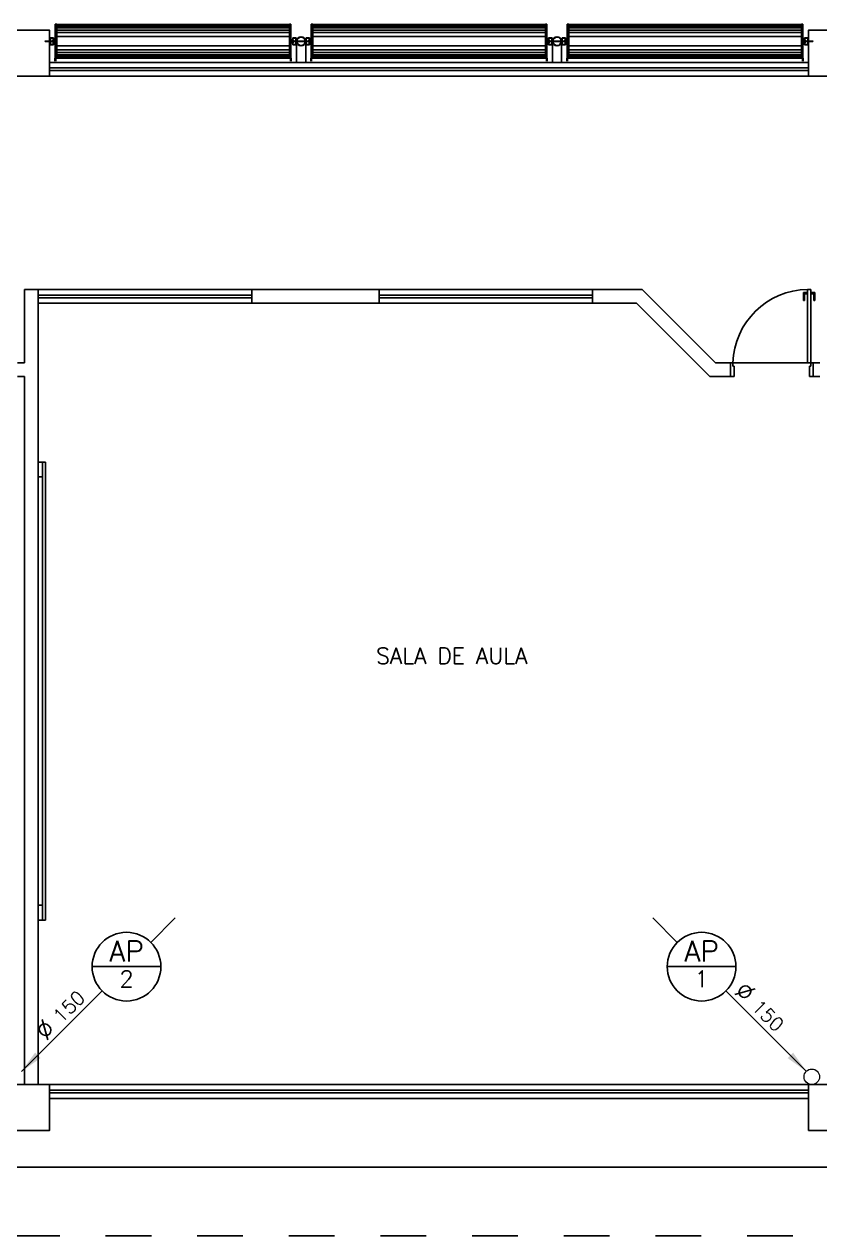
# Model space of a CAD drawing. Header units: millimetres. Extents: x -2485 to 3289, y -257 to 1952.
# Drawn here: x 27.263 to 28.999, y 36.214 to 38.86 of the extents above; entities that cross this region are included whole.
import ezdxf
from ezdxf.enums import TextEntityAlignment as Align

# ---------------------------------------------------------------- set-up
doc = ezdxf.new("R2010")
doc.units = ezdxf.units.MM
doc.header["$LTSCALE"] = 0.3
doc.linetypes.add('CONTINUO', pattern=[0])
doc.linetypes.add('HIDDEN2', pattern=[0.1875, 0.125, -0.0625])
for name, color, linetype in [('PAREDE', 7, 'CONTINUO'), ('PILAR', 2, 'Continuous'), ('PROJEÇÃO', 11, 'HIDDEN2'), ('TEX', 11, 'Continuous'), ('TEXTO', 3, 'Continuous')]:
    doc.layers.add(name, color=color, linetype=linetype)
doc.layers.add('prumada', color=9, linetype='Continuous', lineweight=15)
doc.styles.add('ROMANS', font='romans.shx', dxfattribs={"height": 0.03})

# ---------------------------------------------------------------- blocks, each defined once
blk = doc.blocks.new('n135')
at = {"layer": 'TEX'}
blk.add_line((-0.2936, 0.2936), (-0.347, 0.347), dxfattribs=at)
at = {"layer": 'TEX', "color": 5, "linetype": 'Continuous'}
blk.add_line((-0.3155, 0.2405), (-0.1655, 0.2405), dxfattribs=at)
at = {"layer": 'TEX', "color": 11}
blk.add_line((-0.0113, 0.0113), (-0.1875, 0.1875), dxfattribs=at)
blk.add_line((-0.0113, 0.0113), (-0.1875, 0.1875), dxfattribs=at)
at = {"layer": 'TEX', "color": 5, "linetype": 'Continuous'}
blk.add_circle((-0.2405, 0.2405), 0.075, dxfattribs=at)
blk.add_circle((-0.2405, 0.2405), 0.075, dxfattribs=at)
at = {"layer": 'TEX', "color": 11}
blk.add_solid([(-0.0526, 0.0408), (-0.0408, 0.0526), (-0.0113, 0.0113)], dxfattribs=at)
blk.add_solid([(-0.0526, 0.0408), (-0.0408, 0.0526), (-0.0113, 0.0113)], dxfattribs=at)
at = {"layer": 'TEX', "color": 5, "style": 'ROMANS'}
blk.add_text('%%c', height=0.04, rotation=315, dxfattribs=at).set_placement((-0.1722, 0.1839))
at = {"layer": 'TEX', "color": 9, "linetype": 'Continuous', "style": 'ROMANS'}
for tag, height, p in [('L', 0.045, (-0.2405, 0.2518)), ('N', 0.036, (-0.2405, 0.1956))]:
    blk.add_attdef(tag, text='', height=height, dxfattribs=at).set_placement(p, align=Align.CENTER)
at = {"layer": 'TEX', "color": 5, "linetype": 'Continuous', "style": 'ROMANS'}
blk.add_attdef('N', (-0.1334, 0.1503), '', height=0.03, rotation=315, dxfattribs=at)
blk = doc.blocks.new('n45')
at = {"layer": 'TEX'}
blk.add_line((0.2936, 0.2936), (0.347, 0.347), dxfattribs=at)
at = {"layer": 'TEX', "color": 5, "linetype": 'Continuous'}
blk.add_line((0.1655, 0.2405), (0.3155, 0.2405), dxfattribs=at)
at = {"layer": 'TEX', "color": 11}
blk.add_line((0.0115, 0.0115), (0.1875, 0.1875), dxfattribs=at)
at = {"layer": 'TEX', "color": 5, "linetype": 'Continuous'}
blk.add_circle((0.2405, 0.2405), 0.075, dxfattribs=at)
at = {"layer": 'TEX', "color": 11}
blk.add_solid([(0.0527, 0.0409), (0.0409, 0.0527), (0.0115, 0.0115)], dxfattribs=at)
at = {"layer": 'TEX', "color": 5, "style": 'ROMANS'}
blk.add_text('%%c', height=0.04, rotation=45, dxfattribs=at).set_placement((0.0649, 0.0766))
at = {"layer": 'TEX', "color": 9, "linetype": 'Continuous', "style": 'ROMANS'}
for tag, height, p in [('L', 0.045, (0.2405, 0.2518)), ('N', 0.036, (0.2405, 0.1956))]:
    blk.add_attdef(tag, text='', height=height, dxfattribs=at).set_placement(p, align=Align.CENTER)
at = {"layer": 'TEX', "color": 5, "linetype": 'Continuous', "style": 'ROMANS'}
blk.add_attdef('N', (0.0984, 0.1153), '', height=0.03, rotation=45, dxfattribs=at)

msp = doc.modelspace()

# ---------------------------------------------------------------- linework, layer by layer
at = {"layer": 'PAREDE'}
for p, q in [((27.330825, 38.859512), (27.330825, 38.779136)), ((27.330825, 38.859512), (27.33405, 38.859512)), ((27.33405, 38.859512), (27.33405, 38.78509)), ((27.33405, 38.859101), (27.84168, 38.859101)), ((27.84168, 38.859512), (27.84168, 38.78509)), ((27.844905, 38.859512), (27.84168, 38.859512)), ((27.844905, 38.859512), (27.844905, 38.779136)), ((27.889425, 38.859512), (27.889425, 38.779136)), ((27.889425, 38.859512), (27.89265, 38.859512)), ((27.89265, 38.859512), (27.89265, 38.78509)), ((27.89265, 38.859101), (28.40028, 38.859101)), ((28.40028, 38.859512), (28.40028, 38.78509)), ((28.403505, 38.859512), (28.40028, 38.859512)), ((28.403505, 38.859512), (28.403505, 38.779136)), ((28.448025, 38.859512), (28.448025, 38.779136)), ((28.448025, 38.859512), (28.45125, 38.859512)), ((28.45125, 38.859512), (28.45125, 38.78509)), ((28.95888, 38.859101), (28.45125, 38.859101)), ((28.95888, 38.859512), (28.95888, 38.78509)), ((28.962105, 38.859512), (28.95888, 38.859512)), ((28.962105, 38.859512), (28.962105, 38.779136)), ((27.33405, 38.857031), (27.84168, 38.857031)), ((27.33405, 38.854388), (27.84168, 38.854388)), ((27.33405, 38.851745), (27.84168, 38.851745)), ((27.33405, 38.84646), (27.84168, 38.84646)), ((27.33405, 38.841174), (27.84168, 38.841174)), ((27.33405, 38.832364), (27.84168, 38.832364)), ((27.89265, 38.857031), (28.40028, 38.857031)), ((27.89265, 38.854388), (28.40028, 38.854388)), ((27.89265, 38.851745), (28.40028, 38.851745)), ((27.89265, 38.84646), (28.40028, 38.84646)), ((27.89265, 38.841174), (28.40028, 38.841174)), ((27.89265, 38.832364), (28.40028, 38.832364)), ((28.95888, 38.857031), (28.45125, 38.857031)), ((28.95888, 38.854388), (28.45125, 38.854388)), ((28.95888, 38.851745), (28.45125, 38.851745)), ((28.95888, 38.84646), (28.45125, 38.84646)), ((28.95888, 38.841174), (28.45125, 38.841174)), ((28.95888, 38.832364), (28.45125, 38.832364)), ((27.310297, 38.822755), (27.308812, 38.822957)), ((27.308812, 38.821678), (27.308812, 38.822957)), ((27.310297, 38.82188), (27.308812, 38.821678)), ((27.310297, 38.822755), (27.310297, 38.82188)), ((27.315324, 38.822755), (27.310297, 38.822755)), ((27.315324, 38.82188), (27.310297, 38.82188)), ((27.310388, 38.822755), (27.310388, 38.82188)), ((27.318901, 38.822755), (27.315938, 38.822755)), ((27.318901, 38.82188), (27.315938, 38.82188)), ((27.319482, 38.829749), (27.319482, 38.814853)), ((27.32693, 38.829749), (27.319482, 38.829749)), ((27.32693, 38.814853), (27.319482, 38.814853)), ((27.326434, 38.829253), (27.319978, 38.829253)), ((27.319978, 38.829253), (27.319978, 38.815349)), ((27.319978, 38.82415), (27.320391, 38.82415)), ((27.319978, 38.820459), (27.319978, 38.82415)), ((27.319978, 38.820459), (27.320398, 38.820459)), ((27.326434, 38.815349), (27.319978, 38.815349)), ((27.320391, 38.820459), (27.320391, 38.82415)), ((27.320391, 38.823289), (27.321247, 38.823289)), ((27.320391, 38.82292), (27.321247, 38.82292)), ((27.320391, 38.821689), (27.321247, 38.821689)), ((27.320391, 38.82132), (27.321247, 38.82132)), ((27.321247, 38.82132), (27.321247, 38.823289)), ((27.321701, 38.822794), (27.321247, 38.821828)), ((27.321247, 38.822674), (27.32151, 38.822673)), ((27.321507, 38.822672), (27.321247, 38.822117)), ((27.321297, 38.821934), (27.321736, 38.821934)), ((27.321507, 38.822672), (27.321701, 38.822794)), ((27.321644, 38.822673), (27.322084, 38.822673)), ((27.322082, 38.822672), (27.321679, 38.821811)), ((27.321679, 38.821811), (27.321872, 38.821934)), ((27.322276, 38.822794), (27.321872, 38.821934)), ((27.321872, 38.821934), (27.32228, 38.821934)), ((27.322082, 38.822672), (27.322276, 38.822794)), ((27.322219, 38.822673), (27.322629, 38.822673)), ((27.322625, 38.82267), (27.322222, 38.82181)), ((27.322222, 38.82181), (27.322415, 38.821933)), ((27.322819, 38.822793), (27.322415, 38.821933)), ((27.322416, 38.821934), (27.322823, 38.821934)), ((27.322625, 38.82267), (27.322819, 38.822793)), ((27.322762, 38.822673), (27.323174, 38.822673)), ((27.323168, 38.822669), (27.322765, 38.821809)), ((27.322765, 38.821809), (27.322958, 38.821932)), ((27.323362, 38.822792), (27.322958, 38.821932)), ((27.322959, 38.821934), (27.323367, 38.821934)), ((27.323168, 38.822669), (27.323362, 38.822792)), ((27.323306, 38.822673), (27.323719, 38.822673)), ((27.323711, 38.822668), (27.323308, 38.821808)), ((27.323308, 38.821808), (27.323501, 38.821931)), ((27.323905, 38.822791), (27.323501, 38.821931)), ((27.323502, 38.821934), (27.323905, 38.821934)), ((27.323711, 38.822668), (27.323905, 38.822791)), ((27.32425, 38.822668), (27.323846, 38.821808)), ((27.323846, 38.821808), (27.32404, 38.821931)), ((27.323849, 38.822673), (27.324257, 38.822673)), ((27.324443, 38.822791), (27.32404, 38.821931)), ((27.324041, 38.821934), (27.32448, 38.821934)), ((27.32425, 38.822668), (27.324443, 38.822791)), ((27.324388, 38.822673), (27.324832, 38.822673)), ((27.324825, 38.822668), (27.324421, 38.821808)), ((27.324421, 38.821808), (27.324615, 38.821931)), ((27.325018, 38.822791), (27.324615, 38.821931)), ((27.324616, 38.821934), (27.32574, 38.821934)), ((27.324677, 38.824038), (27.324677, 38.820565)), ((27.330565, 38.824038), (27.324677, 38.824038)), ((27.330565, 38.820565), (27.324677, 38.820565)), ((27.324825, 38.822668), (27.325018, 38.822791)), ((27.324963, 38.822673), (27.32574, 38.822673)), ((27.325402, 38.824534), (27.325402, 38.820069)), ((27.327138, 38.824534), (27.325402, 38.824534)), ((27.327138, 38.820069), (27.325402, 38.820069)), ((27.325659, 38.821934), (27.325659, 38.822673)), ((27.32574, 38.821934), (27.32574, 38.822673)), ((27.326434, 38.829253), (27.326434, 38.815349)), ((27.32693, 38.829749), (27.32693, 38.814853)), ((27.329619, 38.825402), (27.327138, 38.825402)), ((27.327138, 38.825402), (27.327138, 38.8192)), ((27.329619, 38.8192), (27.327138, 38.8192)), ((27.329619, 38.825402), (27.329619, 38.8192)), ((27.330565, 38.82503), (27.329627, 38.82503)), ((27.329627, 38.82503), (27.329627, 38.819572)), ((27.329627, 38.824906), (27.330565, 38.824906)), ((27.329627, 38.824782), (27.330565, 38.824782)), ((27.329627, 38.824658), (27.330565, 38.824658)), ((27.329627, 38.824534), (27.330565, 38.824534)), ((27.329627, 38.824286), (27.330565, 38.824286)), ((27.329627, 38.824038), (27.330565, 38.824038)), ((27.329627, 38.823542), (27.330565, 38.823542)), ((27.329627, 38.821061), (27.330565, 38.821061)), ((27.329627, 38.820565), (27.330565, 38.820565)), ((27.329627, 38.820317), (27.330565, 38.820317)), ((27.329627, 38.820069), (27.330565, 38.820069)), ((27.329627, 38.819945), (27.330565, 38.819945)), ((27.329627, 38.81982), (27.330565, 38.81982)), ((27.329627, 38.819696), (27.330565, 38.819696)), ((27.330565, 38.819572), (27.329627, 38.819572)), ((27.330565, 38.82503), (27.330565, 38.819572)), ((27.33405, 38.812238), (27.84168, 38.812238)), ((27.845165, 38.82503), (27.846103, 38.82503)), ((27.845165, 38.82503), (27.845165, 38.819572)), ((27.846103, 38.824906), (27.845165, 38.824906)), ((27.846103, 38.824782), (27.845165, 38.824782)), ((27.846103, 38.824658), (27.845165, 38.824658)), ((27.846103, 38.824534), (27.845165, 38.824534)), ((27.846103, 38.824286), (27.845165, 38.824286)), ((27.846103, 38.824038), (27.845165, 38.824038)), ((27.845165, 38.824038), (27.851053, 38.824038)), ((27.846103, 38.823542), (27.845165, 38.823542)), ((27.846103, 38.821061), (27.845165, 38.821061)), ((27.846103, 38.820565), (27.845165, 38.820565)), ((27.845165, 38.820565), (27.851053, 38.820565)), ((27.846103, 38.820317), (27.845165, 38.820317)), ((27.846103, 38.820069), (27.845165, 38.820069)), ((27.846103, 38.819945), (27.845165, 38.819945)), ((27.846103, 38.81982), (27.845165, 38.81982)), ((27.846103, 38.819696), (27.845165, 38.819696)), ((27.845165, 38.819572), (27.846103, 38.819572)), ((27.846103, 38.82503), (27.846103, 38.819572)), ((27.846111, 38.825402), (27.848592, 38.825402)), ((27.846111, 38.825402), (27.846111, 38.8192)), ((27.846111, 38.8192), (27.848592, 38.8192)), ((27.848592, 38.825402), (27.848592, 38.8192)), ((27.848592, 38.824534), (27.850328, 38.824534)), ((27.848592, 38.820069), (27.850328, 38.820069)), ((27.8488, 38.829749), (27.8488, 38.814853)), ((27.8488, 38.829749), (27.856248, 38.829749)), ((27.8488, 38.814853), (27.856248, 38.814853)), ((27.849296, 38.829253), (27.855752, 38.829253)), ((27.849296, 38.829253), (27.849296, 38.815349)), ((27.849296, 38.815349), (27.855752, 38.815349)), ((27.84999, 38.821934), (27.84999, 38.822673)), ((27.850767, 38.822673), (27.84999, 38.822673)), ((27.851114, 38.821934), (27.84999, 38.821934)), ((27.850071, 38.821934), (27.850071, 38.822673)), ((27.850328, 38.824534), (27.850328, 38.820069)), ((27.850905, 38.822668), (27.850712, 38.822791)), ((27.850712, 38.822791), (27.851115, 38.821931)), ((27.851342, 38.822673), (27.850898, 38.822673)), ((27.850905, 38.822668), (27.851309, 38.821808)), ((27.851053, 38.824038), (27.851053, 38.820565)), ((27.851309, 38.821808), (27.851115, 38.821931)), ((27.851689, 38.821934), (27.85125, 38.821934)), ((27.85148, 38.822668), (27.851287, 38.822791)), ((27.851287, 38.822791), (27.85169, 38.821931)), ((27.851881, 38.822673), (27.851473, 38.822673)), ((27.85148, 38.822668), (27.851884, 38.821808)), ((27.851884, 38.821808), (27.85169, 38.821931)), ((27.852228, 38.821934), (27.851825, 38.821934)), ((27.851826, 38.822791), (27.852229, 38.821931)), ((27.852019, 38.822668), (27.851826, 38.822791)), ((27.852424, 38.822673), (27.852011, 38.822673)), ((27.852019, 38.822668), (27.852422, 38.821808)), ((27.852422, 38.821808), (27.852229, 38.821931)), ((27.852771, 38.821934), (27.852363, 38.821934)), ((27.852369, 38.822792), (27.852772, 38.821932)), ((27.852562, 38.822669), (27.852369, 38.822792)), ((27.852968, 38.822673), (27.852556, 38.822673)), ((27.852562, 38.822669), (27.852965, 38.821809)), ((27.852965, 38.821809), (27.852772, 38.821932)), ((27.853315, 38.821934), (27.852907, 38.821934)), ((27.852912, 38.822793), (27.853315, 38.821933)), ((27.853105, 38.82267), (27.852912, 38.822793)), ((27.853511, 38.822673), (27.853101, 38.822673)), ((27.853105, 38.82267), (27.853508, 38.82181)), ((27.853508, 38.82181), (27.853315, 38.821933)), ((27.853858, 38.821934), (27.85345, 38.821934)), ((27.853455, 38.822794), (27.853858, 38.821934)), ((27.853648, 38.822672), (27.853455, 38.822794)), ((27.854086, 38.822673), (27.853646, 38.822673)), ((27.853648, 38.822672), (27.854051, 38.821811)), ((27.854051, 38.821811), (27.853858, 38.821934)), ((27.854433, 38.821934), (27.853994, 38.821934)), ((27.854223, 38.822672), (27.854029, 38.822794)), ((27.854029, 38.822794), (27.854483, 38.821828)), ((27.854483, 38.822674), (27.85422, 38.822673)), ((27.854223, 38.822672), (27.854483, 38.822117)), ((27.85534, 38.823289), (27.854483, 38.823289)), ((27.854483, 38.82132), (27.854483, 38.823289)), ((27.85534, 38.82292), (27.854483, 38.82292)), ((27.85534, 38.821689), (27.854483, 38.821689)), ((27.85534, 38.82132), (27.854483, 38.82132)), ((27.855752, 38.820459), (27.855332, 38.820459)), ((27.855752, 38.82415), (27.85534, 38.82415)), ((27.85534, 38.820459), (27.85534, 38.82415)), ((27.855752, 38.829253), (27.855752, 38.815349)), ((27.855752, 38.820459), (27.855752, 38.82415)), ((27.856248, 38.829749), (27.856248, 38.814853)), ((27.856829, 38.822755), (27.859792, 38.822755)), ((27.856829, 38.82188), (27.859792, 38.82188)), ((27.857165, 38.822317), (27.857165, 38.776301)), ((27.860406, 38.822755), (27.865433, 38.822755)), ((27.860406, 38.82188), (27.865433, 38.82188)), ((27.865342, 38.822755), (27.865342, 38.82188)), ((27.865433, 38.822755), (27.866918, 38.822957)), ((27.865433, 38.822755), (27.865433, 38.82188)), ((27.865433, 38.82188), (27.866918, 38.821678)), ((27.866918, 38.821678), (27.866918, 38.822957)), ((27.868897, 38.822755), (27.867412, 38.822957)), ((27.867412, 38.821678), (27.867412, 38.822957)), ((27.868897, 38.82188), (27.867412, 38.821678)), ((27.868897, 38.822755), (27.868897, 38.82188)), ((27.873924, 38.822755), (27.868897, 38.822755)), ((27.873924, 38.82188), (27.868897, 38.82188)), ((27.868988, 38.822755), (27.868988, 38.82188)), ((27.877501, 38.822755), (27.874538, 38.822755)), ((27.877501, 38.82188), (27.874538, 38.82188)), ((27.877165, 38.822317), (27.877165, 38.776301)), ((27.878082, 38.829749), (27.878082, 38.814853)), ((27.88553, 38.829749), (27.878082, 38.829749)), ((27.88553, 38.814853), (27.878082, 38.814853)), ((27.885034, 38.829253), (27.878578, 38.829253)), ((27.878578, 38.829253), (27.878578, 38.815349)), ((27.878578, 38.82415), (27.878991, 38.82415)), ((27.878578, 38.820459), (27.878578, 38.82415)), ((27.878578, 38.820459), (27.878998, 38.820459)), ((27.885034, 38.815349), (27.878578, 38.815349)), ((27.878991, 38.820459), (27.878991, 38.82415)), ((27.878991, 38.823289), (27.879847, 38.823289)), ((27.878991, 38.82292), (27.879847, 38.82292)), ((27.878991, 38.821689), (27.879847, 38.821689)), ((27.878991, 38.82132), (27.879847, 38.82132)), ((27.879847, 38.82132), (27.879847, 38.823289)), ((27.880301, 38.822794), (27.879847, 38.821828)), ((27.879847, 38.822674), (27.88011, 38.822673)), ((27.880107, 38.822672), (27.879847, 38.822117)), ((27.879897, 38.821934), (27.880336, 38.821934)), ((27.880107, 38.822672), (27.880301, 38.822794)), ((27.880244, 38.822673), (27.880684, 38.822673)), ((27.880682, 38.822672), (27.880279, 38.821811)), ((27.880279, 38.821811), (27.880472, 38.821934)), ((27.880876, 38.822794), (27.880472, 38.821934)), ((27.880472, 38.821934), (27.88088, 38.821934)), ((27.880682, 38.822672), (27.880876, 38.822794)), ((27.880819, 38.822673), (27.881229, 38.822673)), ((27.881225, 38.82267), (27.880822, 38.82181)), ((27.880822, 38.82181), (27.881015, 38.821933)), ((27.881419, 38.822793), (27.881015, 38.821933)), ((27.881016, 38.821934), (27.881423, 38.821934)), ((27.881225, 38.82267), (27.881419, 38.822793)), ((27.881362, 38.822673), (27.881774, 38.822673)), ((27.881768, 38.822669), (27.881365, 38.821809)), ((27.881365, 38.821809), (27.881558, 38.821932)), ((27.881962, 38.822792), (27.881558, 38.821932)), ((27.881559, 38.821934), (27.881967, 38.821934)), ((27.881768, 38.822669), (27.881962, 38.822792)), ((27.881906, 38.822673), (27.882319, 38.822673)), ((27.882311, 38.822668), (27.881908, 38.821808)), ((27.881908, 38.821808), (27.882101, 38.821931)), ((27.882505, 38.822791), (27.882101, 38.821931)), ((27.882102, 38.821934), (27.882505, 38.821934)), ((27.882311, 38.822668), (27.882505, 38.822791)), ((27.88285, 38.822668), (27.882446, 38.821808)), ((27.882446, 38.821808), (27.88264, 38.821931)), ((27.882449, 38.822673), (27.882857, 38.822673)), ((27.883043, 38.822791), (27.88264, 38.821931)), ((27.882641, 38.821934), (27.88308, 38.821934)), ((27.88285, 38.822668), (27.883043, 38.822791)), ((27.882988, 38.822673), (27.883432, 38.822673)), ((27.883425, 38.822668), (27.883021, 38.821808)), ((27.883021, 38.821808), (27.883215, 38.821931)), ((27.883618, 38.822791), (27.883215, 38.821931)), ((27.883216, 38.821934), (27.88434, 38.821934)), ((27.883277, 38.824038), (27.883277, 38.820565)), ((27.889165, 38.824038), (27.883277, 38.824038)), ((27.889165, 38.820565), (27.883277, 38.820565)), ((27.883425, 38.822668), (27.883618, 38.822791)), ((27.883563, 38.822673), (27.88434, 38.822673)), ((27.884002, 38.824534), (27.884002, 38.820069)), ((27.885738, 38.824534), (27.884002, 38.824534)), ((27.885738, 38.820069), (27.884002, 38.820069)), ((27.884259, 38.821934), (27.884259, 38.822673)), ((27.88434, 38.821934), (27.88434, 38.822673)), ((27.885034, 38.829253), (27.885034, 38.815349)), ((27.88553, 38.829749), (27.88553, 38.814853)), ((27.888219, 38.825402), (27.885738, 38.825402)), ((27.885738, 38.825402), (27.885738, 38.8192)), ((27.888219, 38.8192), (27.885738, 38.8192)), ((27.888219, 38.825402), (27.888219, 38.8192)), ((27.889165, 38.82503), (27.888227, 38.82503)), ((27.888227, 38.82503), (27.888227, 38.819572)), ((27.888227, 38.824906), (27.889165, 38.824906)), ((27.888227, 38.824782), (27.889165, 38.824782)), ((27.888227, 38.824658), (27.889165, 38.824658)), ((27.888227, 38.824534), (27.889165, 38.824534)), ((27.888227, 38.824286), (27.889165, 38.824286)), ((27.888227, 38.824038), (27.889165, 38.824038)), ((27.888227, 38.823542), (27.889165, 38.823542)), ((27.888227, 38.821061), (27.889165, 38.821061)), ((27.888227, 38.820565), (27.889165, 38.820565)), ((27.888227, 38.820317), (27.889165, 38.820317)), ((27.888227, 38.820069), (27.889165, 38.820069)), ((27.888227, 38.819945), (27.889165, 38.819945)), ((27.888227, 38.81982), (27.889165, 38.81982)), ((27.888227, 38.819696), (27.889165, 38.819696)), ((27.889165, 38.819572), (27.888227, 38.819572)), ((27.889165, 38.82503), (27.889165, 38.819572)), ((27.89265, 38.812238), (28.40028, 38.812238)), ((28.403765, 38.82503), (28.404703, 38.82503)), ((28.403765, 38.82503), (28.403765, 38.819572)), ((28.404703, 38.824906), (28.403765, 38.824906)), ((28.404703, 38.824782), (28.403765, 38.824782)), ((28.404703, 38.824658), (28.403765, 38.824658)), ((28.404703, 38.824534), (28.403765, 38.824534)), ((28.404703, 38.824286), (28.403765, 38.824286)), ((28.404703, 38.824038), (28.403765, 38.824038)), ((28.403765, 38.824038), (28.409653, 38.824038)), ((28.404703, 38.823542), (28.403765, 38.823542)), ((28.404703, 38.821061), (28.403765, 38.821061)), ((28.404703, 38.820565), (28.403765, 38.820565)), ((28.403765, 38.820565), (28.409653, 38.820565)), ((28.404703, 38.820317), (28.403765, 38.820317)), ((28.404703, 38.820069), (28.403765, 38.820069)), ((28.404703, 38.819945), (28.403765, 38.819945)), ((28.404703, 38.81982), (28.403765, 38.81982)), ((28.404703, 38.819696), (28.403765, 38.819696)), ((28.403765, 38.819572), (28.404703, 38.819572)), ((28.404703, 38.82503), (28.404703, 38.819572)), ((28.404711, 38.825402), (28.407192, 38.825402)), ((28.404711, 38.825402), (28.404711, 38.8192)), ((28.404711, 38.8192), (28.407192, 38.8192)), ((28.407192, 38.825402), (28.407192, 38.8192)), ((28.407192, 38.824534), (28.408928, 38.824534)), ((28.407192, 38.820069), (28.408928, 38.820069)), ((28.4074, 38.829749), (28.4074, 38.814853)), ((28.4074, 38.829749), (28.414848, 38.829749)), ((28.4074, 38.814853), (28.414848, 38.814853)), ((28.407896, 38.829253), (28.414352, 38.829253)), ((28.407896, 38.829253), (28.407896, 38.815349)), ((28.407896, 38.815349), (28.414352, 38.815349)), ((28.40859, 38.821934), (28.40859, 38.822673)), ((28.409367, 38.822673), (28.40859, 38.822673)), ((28.409714, 38.821934), (28.40859, 38.821934)), ((28.408671, 38.821934), (28.408671, 38.822673)), ((28.408928, 38.824534), (28.408928, 38.820069)), ((28.409505, 38.822668), (28.409312, 38.822791)), ((28.409312, 38.822791), (28.409715, 38.821931)), ((28.409942, 38.822673), (28.409498, 38.822673)), ((28.409505, 38.822668), (28.409909, 38.821808)), ((28.409653, 38.824038), (28.409653, 38.820565)), ((28.409909, 38.821808), (28.409715, 38.821931)), ((28.410289, 38.821934), (28.40985, 38.821934)), ((28.41008, 38.822668), (28.409887, 38.822791)), ((28.409887, 38.822791), (28.41029, 38.821931)), ((28.410481, 38.822673), (28.410073, 38.822673)), ((28.41008, 38.822668), (28.410484, 38.821808)), ((28.410484, 38.821808), (28.41029, 38.821931)), ((28.410828, 38.821934), (28.410425, 38.821934)), ((28.410426, 38.822791), (28.410829, 38.821931)), ((28.410619, 38.822668), (28.410426, 38.822791)), ((28.411024, 38.822673), (28.410611, 38.822673)), ((28.410619, 38.822668), (28.411022, 38.821808)), ((28.411022, 38.821808), (28.410829, 38.821931)), ((28.411371, 38.821934), (28.410963, 38.821934)), ((28.410969, 38.822792), (28.411372, 38.821932)), ((28.411162, 38.822669), (28.410969, 38.822792)), ((28.411568, 38.822673), (28.411156, 38.822673)), ((28.411162, 38.822669), (28.411565, 38.821809)), ((28.411565, 38.821809), (28.411372, 38.821932)), ((28.411915, 38.821934), (28.411507, 38.821934)), ((28.411512, 38.822793), (28.411915, 38.821933)), ((28.411705, 38.82267), (28.411512, 38.822793)), ((28.412111, 38.822673), (28.411701, 38.822673)), ((28.411705, 38.82267), (28.412108, 38.82181)), ((28.412108, 38.82181), (28.411915, 38.821933)), ((28.412458, 38.821934), (28.41205, 38.821934)), ((28.412055, 38.822794), (28.412458, 38.821934)), ((28.412248, 38.822672), (28.412055, 38.822794)), ((28.412686, 38.822673), (28.412246, 38.822673)), ((28.412248, 38.822672), (28.412651, 38.821811)), ((28.412651, 38.821811), (28.412458, 38.821934)), ((28.413033, 38.821934), (28.412594, 38.821934)), ((28.412823, 38.822672), (28.412629, 38.822794)), ((28.412629, 38.822794), (28.413083, 38.821828)), ((28.413083, 38.822674), (28.41282, 38.822673)), ((28.412823, 38.822672), (28.413083, 38.822117)), ((28.41394, 38.823289), (28.413083, 38.823289)), ((28.413083, 38.82132), (28.413083, 38.823289)), ((28.41394, 38.82292), (28.413083, 38.82292)), ((28.41394, 38.821689), (28.413083, 38.821689)), ((28.41394, 38.82132), (28.413083, 38.82132)), ((28.414352, 38.820459), (28.413932, 38.820459)), ((28.414352, 38.82415), (28.41394, 38.82415)), ((28.41394, 38.820459), (28.41394, 38.82415)), ((28.414352, 38.829253), (28.414352, 38.815349)), ((28.414352, 38.820459), (28.414352, 38.82415)), ((28.414848, 38.829749), (28.414848, 38.814853)), ((28.415429, 38.822755), (28.418392, 38.822755)), ((28.415429, 38.82188), (28.418392, 38.82188)), ((28.415765, 38.822317), (28.415765, 38.776301)), ((28.419006, 38.822755), (28.424033, 38.822755)), ((28.419006, 38.82188), (28.424033, 38.82188)), ((28.423942, 38.822755), (28.423942, 38.82188)), ((28.424033, 38.822755), (28.425518, 38.822957)), ((28.424033, 38.822755), (28.424033, 38.82188)), ((28.424033, 38.82188), (28.425518, 38.821678)), ((28.425518, 38.821678), (28.425518, 38.822957)), ((28.427497, 38.822755), (28.426012, 38.822957)), ((28.426012, 38.821678), (28.426012, 38.822957)), ((28.427497, 38.82188), (28.426012, 38.821678)), ((28.427497, 38.822755), (28.427497, 38.82188)), ((28.432524, 38.822755), (28.427497, 38.822755)), ((28.432524, 38.82188), (28.427497, 38.82188)), ((28.427588, 38.822755), (28.427588, 38.82188)), ((28.436101, 38.822755), (28.433138, 38.822755)), ((28.436101, 38.82188), (28.433138, 38.82188)), ((28.435765, 38.822317), (28.435765, 38.776301)), ((28.436682, 38.829749), (28.436682, 38.814853)), ((28.44413, 38.829749), (28.436682, 38.829749)), ((28.44413, 38.814853), (28.436682, 38.814853)), ((28.443634, 38.829253), (28.437178, 38.829253)), ((28.437178, 38.829253), (28.437178, 38.815349)), ((28.437178, 38.82415), (28.437591, 38.82415)), ((28.437178, 38.820459), (28.437178, 38.82415)), ((28.437178, 38.820459), (28.437598, 38.820459)), ((28.443634, 38.815349), (28.437178, 38.815349)), ((28.437591, 38.820459), (28.437591, 38.82415)), ((28.437591, 38.823289), (28.438447, 38.823289)), ((28.437591, 38.82292), (28.438447, 38.82292)), ((28.437591, 38.821689), (28.438447, 38.821689)), ((28.437591, 38.82132), (28.438447, 38.82132)), ((28.438447, 38.82132), (28.438447, 38.823289)), ((28.438901, 38.822794), (28.438447, 38.821828)), ((28.438447, 38.822674), (28.43871, 38.822673)), ((28.438707, 38.822672), (28.438447, 38.822117)), ((28.438497, 38.821934), (28.438936, 38.821934)), ((28.438707, 38.822672), (28.438901, 38.822794)), ((28.438844, 38.822673), (28.439284, 38.822673)), ((28.439282, 38.822672), (28.438879, 38.821811)), ((28.438879, 38.821811), (28.439072, 38.821934)), ((28.439476, 38.822794), (28.439072, 38.821934)), ((28.439072, 38.821934), (28.43948, 38.821934)), ((28.439282, 38.822672), (28.439476, 38.822794)), ((28.439419, 38.822673), (28.439829, 38.822673)), ((28.439825, 38.82267), (28.439422, 38.82181)), ((28.439422, 38.82181), (28.439615, 38.821933)), ((28.440019, 38.822793), (28.439615, 38.821933)), ((28.439616, 38.821934), (28.440023, 38.821934)), ((28.439825, 38.82267), (28.440019, 38.822793)), ((28.439962, 38.822673), (28.440374, 38.822673)), ((28.440368, 38.822669), (28.439965, 38.821809)), ((28.439965, 38.821809), (28.440158, 38.821932)), ((28.440562, 38.822792), (28.440158, 38.821932)), ((28.440159, 38.821934), (28.440567, 38.821934)), ((28.440368, 38.822669), (28.440562, 38.822792)), ((28.440506, 38.822673), (28.440919, 38.822673)), ((28.440911, 38.822668), (28.440508, 38.821808)), ((28.440508, 38.821808), (28.440701, 38.821931)), ((28.441105, 38.822791), (28.440701, 38.821931)), ((28.440702, 38.821934), (28.441105, 38.821934)), ((28.440911, 38.822668), (28.441105, 38.822791)), ((28.44145, 38.822668), (28.441046, 38.821808)), ((28.441046, 38.821808), (28.44124, 38.821931)), ((28.441049, 38.822673), (28.441457, 38.822673)), ((28.441643, 38.822791), (28.44124, 38.821931)), ((28.441241, 38.821934), (28.44168, 38.821934)), ((28.44145, 38.822668), (28.441643, 38.822791)), ((28.441588, 38.822673), (28.442032, 38.822673)), ((28.442025, 38.822668), (28.441621, 38.821808)), ((28.441621, 38.821808), (28.441815, 38.821931)), ((28.442218, 38.822791), (28.441815, 38.821931)), ((28.441816, 38.821934), (28.44294, 38.821934)), ((28.441877, 38.824038), (28.441877, 38.820565)), ((28.447765, 38.824038), (28.441877, 38.824038)), ((28.447765, 38.820565), (28.441877, 38.820565)), ((28.442025, 38.822668), (28.442218, 38.822791)), ((28.442163, 38.822673), (28.44294, 38.822673)), ((28.442602, 38.824534), (28.442602, 38.820069)), ((28.444338, 38.824534), (28.442602, 38.824534)), ((28.444338, 38.820069), (28.442602, 38.820069)), ((28.442859, 38.821934), (28.442859, 38.822673)), ((28.44294, 38.821934), (28.44294, 38.822673)), ((28.443634, 38.829253), (28.443634, 38.815349)), ((28.44413, 38.829749), (28.44413, 38.814853)), ((28.446819, 38.825402), (28.444338, 38.825402)), ((28.444338, 38.825402), (28.444338, 38.8192)), ((28.446819, 38.8192), (28.444338, 38.8192)), ((28.446819, 38.825402), (28.446819, 38.8192)), ((28.447765, 38.82503), (28.446827, 38.82503)), ((28.446827, 38.82503), (28.446827, 38.819572)), ((28.446827, 38.824906), (28.447765, 38.824906)), ((28.446827, 38.824782), (28.447765, 38.824782)), ((28.446827, 38.824658), (28.447765, 38.824658)), ((28.446827, 38.824534), (28.447765, 38.824534)), ((28.446827, 38.824286), (28.447765, 38.824286)), ((28.446827, 38.824038), (28.447765, 38.824038)), ((28.446827, 38.823542), (28.447765, 38.823542)), ((28.446827, 38.821061), (28.447765, 38.821061)), ((28.446827, 38.820565), (28.447765, 38.820565)), ((28.446827, 38.820317), (28.447765, 38.820317)), ((28.446827, 38.820069), (28.447765, 38.820069)), ((28.446827, 38.819945), (28.447765, 38.819945)), ((28.446827, 38.81982), (28.447765, 38.81982)), ((28.446827, 38.819696), (28.447765, 38.819696)), ((28.447765, 38.819572), (28.446827, 38.819572)), ((28.447765, 38.82503), (28.447765, 38.819572)), ((28.95888, 38.812238), (28.45125, 38.812238)), ((28.962365, 38.82503), (28.963303, 38.82503)), ((28.962365, 38.82503), (28.962365, 38.819572)), ((28.963303, 38.824906), (28.962365, 38.824906)), ((28.963303, 38.824782), (28.962365, 38.824782)), ((28.963303, 38.824658), (28.962365, 38.824658)), ((28.963303, 38.824534), (28.962365, 38.824534)), ((28.963303, 38.824286), (28.962365, 38.824286)), ((28.963303, 38.824038), (28.962365, 38.824038)), ((28.962365, 38.824038), (28.968253, 38.824038)), ((28.963303, 38.823542), (28.962365, 38.823542)), ((28.963303, 38.821061), (28.962365, 38.821061)), ((28.963303, 38.820565), (28.962365, 38.820565)), ((28.962365, 38.820565), (28.968253, 38.820565)), ((28.963303, 38.820317), (28.962365, 38.820317)), ((28.963303, 38.820069), (28.962365, 38.820069)), ((28.963303, 38.819945), (28.962365, 38.819945)), ((28.963303, 38.81982), (28.962365, 38.81982)), ((28.963303, 38.819696), (28.962365, 38.819696)), ((28.962365, 38.819572), (28.963303, 38.819572)), ((28.963303, 38.82503), (28.963303, 38.819572)), ((28.963311, 38.825402), (28.965792, 38.825402)), ((28.963311, 38.825402), (28.963311, 38.8192)), ((28.963311, 38.8192), (28.965792, 38.8192)), ((28.965792, 38.825402), (28.965792, 38.8192)), ((28.965792, 38.824534), (28.967528, 38.824534)), ((28.965792, 38.820069), (28.967528, 38.820069)), ((28.966, 38.829749), (28.966, 38.814853)), ((28.966, 38.829749), (28.973448, 38.829749)), ((28.966, 38.814853), (28.973448, 38.814853)), ((28.966496, 38.829253), (28.972952, 38.829253)), ((28.966496, 38.829253), (28.966496, 38.815349)), ((28.966496, 38.815349), (28.972952, 38.815349)), ((28.96719, 38.821934), (28.96719, 38.822673)), ((28.967967, 38.822673), (28.96719, 38.822673)), ((28.968314, 38.821934), (28.96719, 38.821934)), ((28.967271, 38.821934), (28.967271, 38.822673)), ((28.967528, 38.824534), (28.967528, 38.820069)), ((28.968105, 38.822668), (28.967912, 38.822791)), ((28.967912, 38.822791), (28.968315, 38.821931)), ((28.968542, 38.822673), (28.968098, 38.822673)), ((28.968105, 38.822668), (28.968509, 38.821808)), ((28.968253, 38.824038), (28.968253, 38.820565)), ((28.968509, 38.821808), (28.968315, 38.821931)), ((28.968889, 38.821934), (28.96845, 38.821934)), ((28.96868, 38.822668), (28.968487, 38.822791)), ((28.968487, 38.822791), (28.96889, 38.821931)), ((28.969081, 38.822673), (28.968673, 38.822673)), ((28.96868, 38.822668), (28.969084, 38.821808)), ((28.969084, 38.821808), (28.96889, 38.821931)), ((28.969428, 38.821934), (28.969025, 38.821934)), ((28.969026, 38.822791), (28.969429, 38.821931)), ((28.969219, 38.822668), (28.969026, 38.822791)), ((28.969624, 38.822673), (28.969211, 38.822673)), ((28.969219, 38.822668), (28.969622, 38.821808)), ((28.969622, 38.821808), (28.969429, 38.821931)), ((28.969971, 38.821934), (28.969563, 38.821934)), ((28.969569, 38.822792), (28.969972, 38.821932)), ((28.969762, 38.822669), (28.969569, 38.822792)), ((28.970168, 38.822673), (28.969756, 38.822673)), ((28.969762, 38.822669), (28.970165, 38.821809)), ((28.970165, 38.821809), (28.969972, 38.821932)), ((28.970515, 38.821934), (28.970107, 38.821934)), ((28.970112, 38.822793), (28.970515, 38.821933)), ((28.970305, 38.82267), (28.970112, 38.822793)), ((28.970711, 38.822673), (28.970301, 38.822673)), ((28.970305, 38.82267), (28.970708, 38.82181)), ((28.970708, 38.82181), (28.970515, 38.821933)), ((28.971058, 38.821934), (28.97065, 38.821934)), ((28.970655, 38.822794), (28.971058, 38.821934)), ((28.970848, 38.822672), (28.970655, 38.822794)), ((28.971286, 38.822673), (28.970846, 38.822673)), ((28.970848, 38.822672), (28.971251, 38.821811)), ((28.971251, 38.821811), (28.971058, 38.821934)), ((28.971633, 38.821934), (28.971194, 38.821934)), ((28.971423, 38.822672), (28.971229, 38.822794)), ((28.971229, 38.822794), (28.971683, 38.821828)), ((28.971683, 38.822674), (28.97142, 38.822673)), ((28.971423, 38.822672), (28.971683, 38.822117)), ((28.97254, 38.823289), (28.971683, 38.823289)), ((28.971683, 38.82132), (28.971683, 38.823289)), ((28.97254, 38.82292), (28.971683, 38.82292)), ((28.97254, 38.821689), (28.971683, 38.821689)), ((28.97254, 38.82132), (28.971683, 38.82132)), ((28.972952, 38.820459), (28.972532, 38.820459)), ((28.972952, 38.82415), (28.97254, 38.82415)), ((28.97254, 38.820459), (28.97254, 38.82415)), ((28.972952, 38.829253), (28.972952, 38.815349)), ((28.972952, 38.820459), (28.972952, 38.82415)), ((28.973448, 38.829749), (28.973448, 38.814853)), ((28.974029, 38.822755), (28.976992, 38.822755)), ((28.974029, 38.82188), (28.976992, 38.82188)), ((28.977606, 38.822755), (28.982633, 38.822755)), ((28.977606, 38.82188), (28.982633, 38.82188)), ((28.982542, 38.822755), (28.982542, 38.82188)), ((28.982633, 38.822755), (28.984118, 38.822957)), ((28.982633, 38.822755), (28.982633, 38.82188)), ((28.982633, 38.82188), (28.984118, 38.821678)), ((28.984118, 38.821678), (28.984118, 38.822957)), ((27.330081, 38.78509), (27.330081, 38.779136)), ((27.330825, 38.78509), (27.330081, 38.78509)), ((27.331569, 38.804936), (27.330825, 38.804936)), ((27.330825, 38.78509), (27.33405, 38.78509)), ((27.331569, 38.804936), (27.331569, 38.779136)), ((27.33405, 38.803429), (27.84168, 38.803429)), ((27.33405, 38.798143), (27.84168, 38.798143)), ((27.33405, 38.792857), (27.84168, 38.792857)), ((27.33405, 38.790214), (27.84168, 38.790214)), ((27.33405, 38.787571), (27.84168, 38.787571)), ((27.33405, 38.785487), (27.84168, 38.785487)), ((27.844905, 38.78509), (27.84168, 38.78509)), ((27.844161, 38.804936), (27.844161, 38.779136)), ((27.844905, 38.78509), (27.845649, 38.78509)), ((27.845649, 38.78509), (27.845649, 38.779136)), ((27.888681, 38.78509), (27.888681, 38.779136)), ((27.889425, 38.78509), (27.888681, 38.78509)), ((27.890169, 38.804936), (27.889425, 38.804936)), ((27.889425, 38.78509), (27.89265, 38.78509)), ((27.890169, 38.804936), (27.890169, 38.779136)), ((27.89265, 38.803429), (28.40028, 38.803429)), ((27.89265, 38.798143), (28.40028, 38.798143)), ((27.89265, 38.792857), (28.40028, 38.792857)), ((27.89265, 38.790214), (28.40028, 38.790214)), ((27.89265, 38.787571), (28.40028, 38.787571)), ((27.89265, 38.785487), (28.40028, 38.785487)), ((28.403505, 38.78509), (28.40028, 38.78509)), ((28.402761, 38.804936), (28.403505, 38.804936)), ((28.402761, 38.804936), (28.402761, 38.779136)), ((28.403505, 38.78509), (28.404249, 38.78509)), ((28.404249, 38.78509), (28.404249, 38.779136)), ((28.447281, 38.78509), (28.447281, 38.779136)), ((28.448025, 38.78509), (28.447281, 38.78509)), ((28.448769, 38.804936), (28.448025, 38.804936)), ((28.448025, 38.78509), (28.45125, 38.78509)), ((28.448769, 38.804936), (28.448769, 38.779136)), ((28.95888, 38.803429), (28.45125, 38.803429)), ((28.95888, 38.798143), (28.45125, 38.798143)), ((28.95888, 38.792857), (28.45125, 38.792857)), ((28.95888, 38.790214), (28.45125, 38.790214)), ((28.95888, 38.787571), (28.45125, 38.787571)), ((28.95888, 38.785487), (28.45125, 38.785487)), ((28.962105, 38.78509), (28.95888, 38.78509)), ((28.961361, 38.804936), (28.962105, 38.804936)), ((28.961361, 38.804936), (28.961361, 38.779136)), ((28.962105, 38.78509), (28.962849, 38.78509)), ((28.962849, 38.78509), (28.962849, 38.779136)), ((27.318365, 38.776301), (28.974365, 38.776301)), ((27.318365, 38.764301), (28.974365, 38.764301)), ((27.318365, 38.758301), (28.974365, 38.758301)), ((27.318365, 38.746301), (28.974365, 38.746301)), ((27.263365, 38.120301), (27.263365, 38.280301)), ((27.263365, 38.120301), (27.263365, 38.280301)), ((27.263365, 38.280301), (27.293365, 38.280301)), ((27.263365, 38.280301), (27.293365, 38.280301)), ((27.293365, 38.280301), (27.263365, 38.280301)), ((27.263365, 38.120301), (27.263365, 38.280301)), ((27.263365, 38.280301), (27.293365, 38.280301)), ((27.263365, 38.120301), (27.263365, 38.280301)), ((27.263365, 38.280301), (27.293365, 38.280301)), ((27.293365, 38.280301), (27.263365, 38.280301)), ((27.263365, 38.280301), (27.293365, 38.280301)), ((27.293365, 36.544301), (27.293365, 38.280301)), ((28.611365, 38.280301), (27.293365, 38.280301)), ((27.759365, 38.250301), (27.759365, 38.280301)), ((28.037365, 38.250301), (28.037365, 38.280301)), ((28.503365, 38.250301), (28.503365, 38.280301)), ((28.771365, 38.120301), (28.611365, 38.280301)), ((28.972365, 38.280301), (28.972365, 38.120301)), ((28.972365, 38.280301), (28.979365, 38.280301)), ((28.979365, 38.120301), (28.979365, 38.280301)), ((27.263365, 38.120301), (27.263365, 38.253301)), ((27.263365, 38.120301), (27.263365, 38.250301)), ((27.759365, 38.268301), (27.293365, 38.268301)), ((27.759365, 38.262301), (27.293365, 38.262301)), ((27.293365, 38.250301), (28.598939, 38.250301)), ((28.503365, 38.268301), (28.037365, 38.268301)), ((28.503365, 38.262301), (28.037365, 38.262301)), ((28.758939, 38.090301), (28.598939, 38.250301)), ((28.972365, 38.273719), (28.963615, 38.273719)), ((28.963615, 38.273719), (28.963615, 38.256219)), ((28.963615, 38.256219), (28.965803, 38.256219)), ((28.965803, 38.256219), (28.965803, 38.270919)), ((28.965803, 38.270919), (28.972365, 38.270919)), ((28.979365, 38.273719), (28.988115, 38.273719)), ((28.985928, 38.270919), (28.979365, 38.270919)), ((28.985928, 38.256219), (28.985928, 38.270919)), ((28.988115, 38.256219), (28.985928, 38.256219)), ((28.988115, 38.273719), (28.988115, 38.256219)), ((27.263365, 38.120301), (27.248365, 38.120301)), ((28.804365, 38.120301), (28.771365, 38.120301)), ((28.804365, 38.120301), (28.804365, 38.090301)), ((28.804365, 38.120301), (28.809365, 38.120301)), ((28.809365, 38.120301), (28.972365, 38.120301)), ((28.809365, 38.120301), (28.809365, 38.113301)), ((28.972365, 38.120301), (28.979365, 38.120301)), ((28.984365, 38.120301), (28.979365, 38.120301)), ((28.979365, 38.120301), (28.979365, 38.113301)), ((28.999365, 38.120301), (28.984365, 38.120301)), ((28.984365, 38.120301), (28.984365, 38.090301)), ((28.809365, 38.113301), (28.811865, 38.113301)), ((28.811865, 38.113301), (28.811865, 38.090301)), ((28.979365, 38.113301), (28.976865, 38.113301)), ((28.976865, 38.113301), (28.976865, 38.090301)), ((27.263365, 38.090301), (27.248365, 38.090301)), ((27.263365, 36.579301), (27.263365, 38.090301)), ((27.263365, 36.544301), (27.263365, 38.090301)), ((27.293365, 36.579301), (27.293365, 38.090301)), ((28.804365, 38.090301), (28.758939, 38.090301)), ((28.811865, 38.090301), (28.804365, 38.090301)), ((28.984365, 38.090301), (28.976865, 38.090301)), ((28.999365, 38.090301), (28.984365, 38.090301)), ((27.30266, 37.90369), (27.293365, 37.90369)), ((27.293365, 37.90369), (27.293365, 37.871591)), ((27.30266, 37.871591), (27.30266, 37.90369)), ((27.30966, 37.90369), (27.30266, 37.90369)), ((27.30266, 37.90369), (27.30266, 36.90369)), ((27.30966, 36.90369), (27.30966, 37.90369)), ((27.293365, 37.871591), (27.30266, 37.871591)), ((27.293365, 36.90369), (27.293365, 36.935789)), ((27.293365, 36.935789), (27.30266, 36.935789)), ((27.30266, 36.935789), (27.30266, 36.90369)), ((27.30266, 36.90369), (27.293365, 36.90369)), ((27.30266, 36.90369), (27.30966, 36.90369)), ((28.974365, 36.544301), (27.318365, 36.544301)), ((28.974365, 36.532301), (27.318365, 36.532301)), ((28.974365, 36.526301), (27.318365, 36.526301)), ((28.974365, 36.514301), (27.318365, 36.514301)), ((22.110365, 36.364296), (30.710365, 36.364301))]:
    msp.add_line(p, q, dxfattribs=at)
for centre, radius in [((27.867165, 38.822317), 0.01), ((28.425765, 38.822317), 0.01), ((28.425765, 38.822317), 0.01), ((27.867165, 38.822317), 0.009), ((28.425765, 38.822317), 0.009)]:
    msp.add_circle(centre, radius, dxfattribs=at)
for centre, radius, start, end in [((27.31534, 38.822123), 0.000244, 114.587816, 266.350102), ((27.31513, 38.822581), 0.000261, 294.587816, 41.785808), ((27.316132, 38.822581), 0.000261, 138.214192, 245.412184), ((27.315923, 38.822123), 0.000244, 273.649898, 65.412184), ((27.321063, 38.823104), 0.000185, 271.525508, 88.474492), ((27.320104, 38.822304), 0.001143, 327.45179, 32.54821), ((27.321065, 38.821505), 0.000185, 270.926586, 89.073414), ((27.854665, 38.821505), 0.000185, 90.926586, 269.073414), ((27.854667, 38.823104), 0.000185, 91.525508, 268.474492), ((27.855626, 38.822304), 0.001143, 147.45179, 212.54821), ((27.859807, 38.822123), 0.000244, 114.587816, 266.350102), ((27.859598, 38.822581), 0.000261, 294.587816, 41.785808), ((27.8606, 38.822581), 0.000261, 138.214192, 245.412184), ((27.86039, 38.822123), 0.000244, 273.649898, 65.412184), ((27.87394, 38.822123), 0.000244, 114.587816, 266.350102), ((27.87373, 38.822581), 0.000261, 294.587816, 41.785808), ((27.874732, 38.822581), 0.000261, 138.214192, 245.412184), ((27.874523, 38.822123), 0.000244, 273.649898, 65.412184), ((27.879663, 38.823104), 0.000185, 271.525508, 88.474492), ((27.878704, 38.822304), 0.001143, 327.45179, 32.54821), ((27.879665, 38.821505), 0.000185, 270.926586, 89.073414), ((28.413265, 38.821505), 0.000185, 90.926586, 269.073414), ((28.413267, 38.823104), 0.000185, 91.525508, 268.474492), ((28.414226, 38.822304), 0.001143, 147.45179, 212.54821), ((28.418407, 38.822123), 0.000244, 114.587816, 266.350102), ((28.418198, 38.822581), 0.000261, 294.587816, 41.785808), ((28.4192, 38.822581), 0.000261, 138.214192, 245.412184), ((28.41899, 38.822123), 0.000244, 273.649898, 65.412184), ((28.43254, 38.822123), 0.000244, 114.587816, 266.350102), ((28.43233, 38.822581), 0.000261, 294.587816, 41.785808), ((28.433332, 38.822581), 0.000261, 138.214192, 245.412184), ((28.433123, 38.822123), 0.000244, 273.649898, 65.412184), ((28.438263, 38.823104), 0.000185, 271.525508, 88.474492), ((28.437304, 38.822304), 0.001143, 327.45179, 32.54821), ((28.438265, 38.821505), 0.000185, 270.926586, 89.073414), ((28.971865, 38.821505), 0.000185, 90.926586, 269.073414), ((28.971867, 38.823104), 0.000185, 91.525508, 268.474492), ((28.972826, 38.822304), 0.001143, 147.45179, 212.54821), ((28.977007, 38.822123), 0.000244, 114.587816, 266.350102), ((28.976798, 38.822581), 0.000261, 294.587816, 41.785808), ((28.9778, 38.822581), 0.000261, 138.214192, 245.412184), ((28.97759, 38.822123), 0.000244, 273.649898, 65.412184), ((28.974395, 38.115205), 0.165108, 90.704342, 178.231371)]:
    msp.add_arc(centre, radius, start, end, dxfattribs=at)
at = {"layer": 'PILAR'}
for points in [[(27.238365, 38.746301), (27.318365, 38.746301), (27.318365, 38.846301), (27.238365, 38.846301)], [(28.974365, 38.746301), (29.054365, 38.746301), (29.054365, 38.846301), (28.974365, 38.846301)], [(27.238365, 36.444301), (27.318365, 36.444301), (27.318365, 36.544301), (27.238365, 36.544301)], [(28.974365, 36.444301), (29.054365, 36.444301), (29.054365, 36.544301), (28.974365, 36.544301)]]:
    msp.add_lwpolyline(points, close=True, dxfattribs=at)
at = {"layer": 'PROJEÇÃO'}
msp.add_line((30.940365, 36.214301), (22.085365, 36.214301), dxfattribs=at)
at = {"layer": 'prumada'}
msp.add_circle((28.98164, 36.561355), 0.01698, dxfattribs=at)

# ---------------------------------------------------------------- block references
ref = msp.add_blockref('n45', (27.24564, 36.561355), dxfattribs=at)
ref.add_attrib('L', 'AP', dxfattribs={"layer": 'TEX', "color": 9, "linetype": 'Continuous', "height": 0.045, "style": 'ROMANS'}).set_placement((27.486188, 36.813195), align=Align.CENTER)
ref.add_attrib('N', '2', dxfattribs={"layer": 'TEX', "color": 9, "linetype": 'Continuous', "height": 0.036, "style": 'ROMANS'}).set_placement((27.486188, 36.75696), align=Align.CENTER)
ref.add_attrib('N', '150', (27.344059, 36.676684), dxfattribs={"layer": 'TEX', "color": 5, "linetype": 'Continuous', "height": 0.03, "rotation": 45, "style": 'ROMANS'})
ref = msp.add_blockref('n135', (28.98164, 36.561355), dxfattribs=at)
ref.add_attrib('L', 'AP', dxfattribs={"layer": 'TEX', "color": 9, "linetype": 'Continuous', "height": 0.045, "style": 'ROMANS'}).set_placement((28.741093, 36.813195), align=Align.CENTER)
ref.add_attrib('N', '1', dxfattribs={"layer": 'TEX', "color": 9, "linetype": 'Continuous', "height": 0.036, "style": 'ROMANS'}).set_placement((28.741093, 36.756959), align=Align.CENTER)
ref.add_attrib('N', '150', (28.848221, 36.711684), dxfattribs={"layer": 'TEX', "color": 5, "linetype": 'Continuous', "height": 0.03, "rotation": 315, "style": 'ROMANS'})

# ---------------------------------------------------------------- texts
at = {"layer": 'TEXTO', "insert": (28.196102, 37.480535), "char_height": 0.035, "width": 1, "attachment_point": 5, "style": 'ROMANS'}
msp.add_mtext('{\\Fromans.shx|c0;SALA DE AULA}', dxfattribs=at)

doc.saveas('drawing.dxf')
